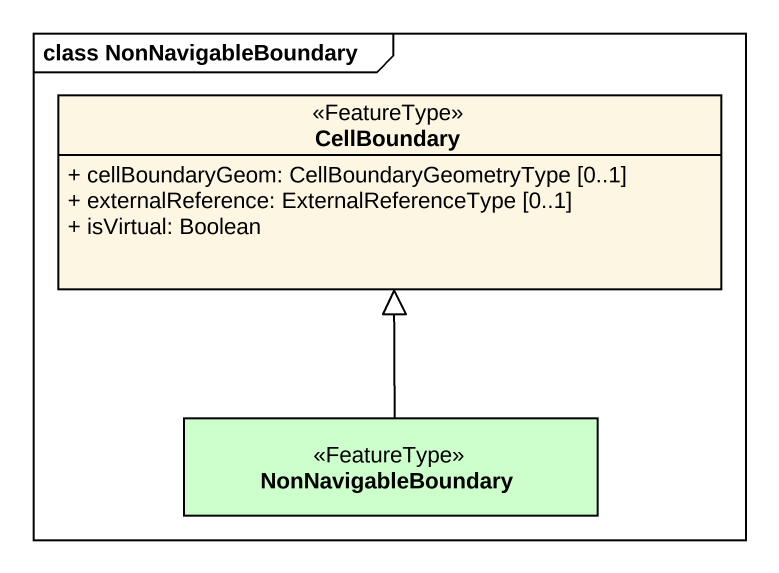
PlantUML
@startuml
mainframe class NonNavigableBoundary
hide circle
hide empty members
skinparam classAttributeIconSize 0
class CellBoundary <<FeatureType>> {
  + cellBoundaryGeom: CellBoundaryGeometryType [0..1]
  + externalReference: ExternalReferenceType [0..1]
  + isVirtual: Boolean
}
class NonNavigableBoundary <<FeatureType>> #CCFFCC
NonNavigableBoundary -up-|> CellBoundary
@enduml
